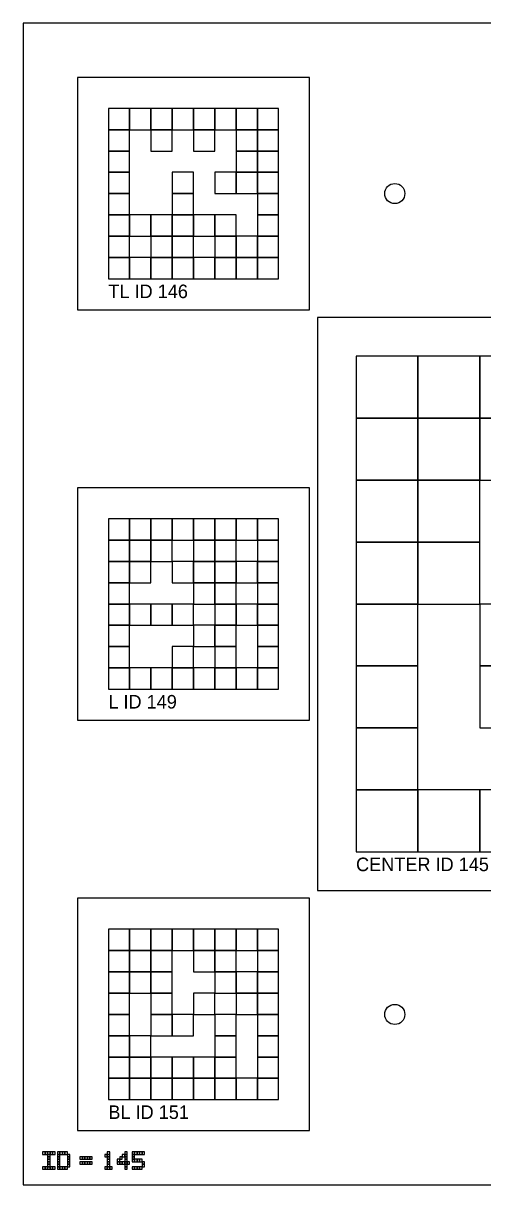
# Model space of a CAD drawing. Extents: x 0 to 1260, y -12 to 1580.
# Drawn here: x 320 to 439, y 960 to 1260 of the extents above; entities that cross this region are included whole.
import ezdxf

# ---------------------------------------------------------------- set-up
doc = ezdxf.new("R2010")
doc.units = 0
for name, color, linetype in [('BLACK_POCKET', 7, 'CONTINUOUS'), ('BOARD_TEXT', 7, 'CONTINUOUS'), ('CUT', 7, 'CONTINUOUS'), ('LABEL', 3, 'CONTINUOUS'), ('MOUNT_HOLE', 6, 'CONTINUOUS'), ('QUIET_ZONE', 5, 'CONTINUOUS'), ('TAG_BOUNDARY', 8, 'CONTINUOUS')]:
    doc.layers.add(name, color=color, linetype=linetype)

msp = doc.modelspace()

# ---------------------------------------------------------------- linework, layer by layer
at = {"layer": 'BLACK_POCKET'}
for p, q in [((347.5, 1238), (342, 1238)), ((342, 1238), (342, 1232.5)), ((347.5, 1232.5), (347.5, 1238)), ((353, 1238), (347.5, 1238)), ((347.5, 1238), (347.5, 1232.5)), ((353, 1232.5), (353, 1238)), ((358.5, 1238), (353, 1238)), ((353, 1238), (353, 1232.5)), ((358.5, 1232.5), (358.5, 1238)), ((364, 1238), (358.5, 1238)), ((358.5, 1238), (358.5, 1232.5)), ((364, 1232.5), (364, 1238)), ((369.5, 1238), (364, 1238)), ((364, 1238), (364, 1232.5)), ((369.5, 1232.5), (369.5, 1238)), ((375, 1238), (369.5, 1238)), ((369.5, 1238), (369.5, 1232.5)), ((375, 1232.5), (375, 1238)), ((380.5, 1238), (375, 1238)), ((375, 1238), (375, 1232.5)), ((380.5, 1232.5), (380.5, 1238)), ((386, 1238), (380.5, 1238)), ((380.5, 1238), (380.5, 1232.5)), ((386, 1232.5), (386, 1238)), ((342, 1232.5), (347.5, 1232.5)), ((347.5, 1232.5), (342, 1232.5)), ((342, 1232.5), (342, 1227)), ((347.5, 1232.5), (353, 1232.5)), ((347.5, 1227), (347.5, 1232.5)), ((353, 1232.5), (358.5, 1232.5)), ((358.5, 1232.5), (353, 1232.5)), ((353, 1232.5), (353, 1227)), ((358.5, 1232.5), (364, 1232.5)), ((358.5, 1227), (358.5, 1232.5)), ((364, 1232.5), (369.5, 1232.5)), ((369.5, 1232.5), (364, 1232.5)), ((364, 1232.5), (364, 1227)), ((369.5, 1232.5), (375, 1232.5)), ((369.5, 1227), (369.5, 1232.5)), ((375, 1232.5), (380.5, 1232.5)), ((380.5, 1232.5), (375, 1232.5)), ((375, 1232.5), (375, 1227)), ((380.5, 1232.5), (386, 1232.5)), ((380.5, 1227), (380.5, 1232.5)), ((386, 1232.5), (380.5, 1232.5)), ((380.5, 1232.5), (380.5, 1227)), ((386, 1227), (386, 1232.5)), ((342, 1227), (347.5, 1227)), ((347.5, 1227), (342, 1227)), ((342, 1227), (342, 1221.5)), ((347.5, 1221.5), (347.5, 1227)), ((353, 1227), (358.5, 1227)), ((364, 1227), (369.5, 1227)), ((375, 1227), (380.5, 1227)), ((380.5, 1227), (375, 1227)), ((375, 1227), (375, 1221.5)), ((380.5, 1227), (386, 1227)), ((380.5, 1221.5), (380.5, 1227)), ((386, 1227), (380.5, 1227)), ((380.5, 1227), (380.5, 1221.5)), ((386, 1221.5), (386, 1227)), ((342, 1221.5), (347.5, 1221.5)), ((347.5, 1221.5), (342, 1221.5)), ((342, 1221.5), (342, 1216)), ((347.5, 1216), (347.5, 1221.5)), ((364, 1221.5), (358.5, 1221.5)), ((358.5, 1221.5), (358.5, 1216)), ((364, 1216), (364, 1221.5)), ((375, 1221.5), (369.5, 1221.5)), ((369.5, 1221.5), (369.5, 1216)), ((375, 1221.5), (380.5, 1221.5)), ((375, 1216), (375, 1221.5)), ((380.5, 1221.5), (375, 1221.5)), ((375, 1221.5), (375, 1216)), ((380.5, 1221.5), (386, 1221.5)), ((380.5, 1216), (380.5, 1221.5)), ((386, 1221.5), (380.5, 1221.5)), ((380.5, 1221.5), (380.5, 1216)), ((386, 1216), (386, 1221.5)), ((342, 1216), (347.5, 1216)), ((347.5, 1216), (342, 1216)), ((342, 1216), (342, 1210.5)), ((347.5, 1210.5), (347.5, 1216)), ((358.5, 1216), (364, 1216)), ((364, 1216), (358.5, 1216)), ((358.5, 1216), (358.5, 1210.5)), ((364, 1210.5), (364, 1216)), ((369.5, 1216), (375, 1216)), ((375, 1216), (380.5, 1216)), ((380.5, 1216), (386, 1216)), ((386, 1216), (380.5, 1216)), ((380.5, 1216), (380.5, 1210.5)), ((386, 1210.5), (386, 1216)), ((342, 1210.5), (347.5, 1210.5)), ((347.5, 1210.5), (342, 1210.5)), ((342, 1210.5), (342, 1205)), ((347.5, 1205), (347.5, 1210.5)), ((353, 1210.5), (347.5, 1210.5)), ((347.5, 1210.5), (347.5, 1205)), ((353, 1205), (353, 1210.5)), ((358.5, 1210.5), (353, 1210.5)), ((353, 1210.5), (353, 1205)), ((358.5, 1210.5), (364, 1210.5)), ((358.5, 1205), (358.5, 1210.5)), ((364, 1210.5), (358.5, 1210.5)), ((358.5, 1210.5), (358.5, 1205)), ((364, 1205), (364, 1210.5)), ((369.5, 1210.5), (364, 1210.5)), ((364, 1210.5), (364, 1205)), ((369.5, 1205), (369.5, 1210.5)), ((375, 1210.5), (369.5, 1210.5)), ((369.5, 1210.5), (369.5, 1205)), ((375, 1205), (375, 1210.5)), ((380.5, 1210.5), (386, 1210.5)), ((386, 1210.5), (380.5, 1210.5)), ((380.5, 1210.5), (380.5, 1205)), ((386, 1205), (386, 1210.5)), ((342, 1205), (347.5, 1205)), ((347.5, 1205), (342, 1205)), ((342, 1205), (342, 1199.5)), ((347.5, 1205), (353, 1205)), ((347.5, 1199.5), (347.5, 1205)), ((353, 1205), (358.5, 1205)), ((358.5, 1205), (353, 1205)), ((353, 1205), (353, 1199.5)), ((358.5, 1205), (364, 1205)), ((358.5, 1199.5), (358.5, 1205)), ((364, 1205), (358.5, 1205)), ((358.5, 1205), (358.5, 1199.5)), ((364, 1205), (369.5, 1205)), ((364, 1199.5), (364, 1205)), ((369.5, 1205), (375, 1205)), ((375, 1205), (369.5, 1205)), ((369.5, 1205), (369.5, 1199.5)), ((375, 1199.5), (375, 1205)), ((380.5, 1205), (375, 1205)), ((375, 1205), (375, 1199.5)), ((380.5, 1205), (386, 1205)), ((380.5, 1199.5), (380.5, 1205)), ((386, 1205), (380.5, 1205)), ((380.5, 1205), (380.5, 1199.5)), ((386, 1199.5), (386, 1205)), ((342, 1199.5), (347.5, 1199.5)), ((347.5, 1199.5), (342, 1199.5)), ((342, 1199.5), (342, 1194)), ((347.5, 1194), (347.5, 1199.5)), ((353, 1199.5), (347.5, 1199.5)), ((347.5, 1199.5), (347.5, 1194)), ((353, 1199.5), (358.5, 1199.5)), ((353, 1194), (353, 1199.5)), ((358.5, 1199.5), (353, 1199.5)), ((353, 1199.5), (353, 1194)), ((358.5, 1199.5), (364, 1199.5)), ((358.5, 1194), (358.5, 1199.5)), ((364, 1199.5), (358.5, 1199.5)), ((358.5, 1199.5), (358.5, 1194)), ((364, 1194), (364, 1199.5)), ((369.5, 1199.5), (364, 1199.5)), ((364, 1199.5), (364, 1194)), ((369.5, 1199.5), (375, 1199.5)), ((369.5, 1194), (369.5, 1199.5)), ((375, 1199.5), (369.5, 1199.5)), ((369.5, 1199.5), (369.5, 1194)), ((375, 1199.5), (380.5, 1199.5)), ((375, 1194), (375, 1199.5)), ((380.5, 1199.5), (375, 1199.5)), ((375, 1199.5), (375, 1194)), ((380.5, 1199.5), (386, 1199.5)), ((380.5, 1194), (380.5, 1199.5)), ((386, 1199.5), (380.5, 1199.5)), ((380.5, 1199.5), (380.5, 1194)), ((386, 1194), (386, 1199.5)), ((342, 1194), (347.5, 1194)), ((347.5, 1194), (353, 1194)), ((353, 1194), (358.5, 1194)), ((358.5, 1194), (364, 1194)), ((364, 1194), (369.5, 1194)), ((369.5, 1194), (375, 1194)), ((375, 1194), (380.5, 1194)), ((380.5, 1194), (386, 1194)), ((422, 1174), (406, 1174)), ((406, 1174), (406, 1158)), ((422, 1158), (422, 1174)), ((438, 1174), (422, 1174)), ((422, 1174), (422, 1158)), ((438, 1158), (438, 1174)), ((454, 1174), (438, 1174)), ((438, 1174), (438, 1158)), ((406, 1158), (422, 1158)), ((422, 1158), (406, 1158)), ((406, 1158), (406, 1142)), ((422, 1158), (438, 1158)), ((422, 1142), (422, 1158)), ((438, 1158), (422, 1158)), ((422, 1158), (422, 1142)), ((438, 1158), (454, 1158)), ((438, 1142), (438, 1158)), ((454, 1158), (438, 1158)), ((438, 1158), (438, 1142)), ((406, 1142), (422, 1142)), ((422, 1142), (406, 1142)), ((406, 1142), (406, 1126)), ((422, 1142), (438, 1142)), ((422, 1126), (422, 1142)), ((438, 1142), (422, 1142)), ((422, 1142), (422, 1126)), ((438, 1142), (454, 1142)), ((438, 1126), (438, 1142)), ((347.5, 1132), (342, 1132)), ((342, 1132), (342, 1126.5)), ((347.5, 1126.5), (347.5, 1132)), ((353, 1132), (347.5, 1132)), ((347.5, 1132), (347.5, 1126.5)), ((353, 1126.5), (353, 1132)), ((358.5, 1132), (353, 1132)), ((353, 1132), (353, 1126.5)), ((358.5, 1126.5), (358.5, 1132)), ((364, 1132), (358.5, 1132)), ((358.5, 1132), (358.5, 1126.5)), ((364, 1126.5), (364, 1132)), ((369.5, 1132), (364, 1132)), ((364, 1132), (364, 1126.5)), ((369.5, 1126.5), (369.5, 1132)), ((375, 1132), (369.5, 1132)), ((369.5, 1132), (369.5, 1126.5)), ((375, 1126.5), (375, 1132)), ((380.5, 1132), (375, 1132)), ((375, 1132), (375, 1126.5)), ((380.5, 1126.5), (380.5, 1132)), ((386, 1132), (380.5, 1132)), ((380.5, 1132), (380.5, 1126.5)), ((386, 1126.5), (386, 1132)), ((342, 1126.5), (347.5, 1126.5)), ((347.5, 1126.5), (342, 1126.5)), ((342, 1126.5), (342, 1121)), ((347.5, 1126.5), (353, 1126.5)), ((347.5, 1121), (347.5, 1126.5)), ((353, 1126.5), (347.5, 1126.5)), ((347.5, 1126.5), (347.5, 1121)), ((353, 1126.5), (358.5, 1126.5)), ((353, 1121), (353, 1126.5)), ((358.5, 1126.5), (353, 1126.5)), ((353, 1126.5), (353, 1121)), ((358.5, 1126.5), (364, 1126.5)), ((358.5, 1121), (358.5, 1126.5)), ((364, 1126.5), (369.5, 1126.5)), ((369.5, 1126.5), (364, 1126.5)), ((364, 1126.5), (364, 1121)), ((369.5, 1126.5), (375, 1126.5)), ((369.5, 1121), (369.5, 1126.5)), ((375, 1126.5), (369.5, 1126.5)), ((369.5, 1126.5), (369.5, 1121)), ((375, 1126.5), (380.5, 1126.5)), ((375, 1121), (375, 1126.5)), ((380.5, 1126.5), (386, 1126.5)), ((386, 1126.5), (380.5, 1126.5)), ((380.5, 1126.5), (380.5, 1121)), ((386, 1121), (386, 1126.5)), ((406, 1126), (422, 1126)), ((422, 1126), (406, 1126)), ((406, 1126), (406, 1110)), ((422, 1126), (438, 1126)), ((422, 1110), (422, 1126)), ((438, 1126), (422, 1126)), ((422, 1126), (422, 1110)), ((438, 1110), (438, 1126)), ((342, 1121), (347.5, 1121)), ((347.5, 1121), (342, 1121)), ((342, 1121), (342, 1115.5)), ((347.5, 1121), (353, 1121)), ((347.5, 1115.5), (347.5, 1121)), ((353, 1121), (347.5, 1121)), ((347.5, 1121), (347.5, 1115.5)), ((353, 1121), (358.5, 1121)), ((353, 1115.5), (353, 1121)), ((364, 1121), (358.5, 1121)), ((358.5, 1121), (358.5, 1115.5)), ((364, 1121), (369.5, 1121)), ((364, 1115.5), (364, 1121)), ((369.5, 1121), (364, 1121)), ((364, 1121), (364, 1115.5)), ((369.5, 1121), (375, 1121)), ((369.5, 1115.5), (369.5, 1121)), ((375, 1121), (369.5, 1121)), ((369.5, 1121), (369.5, 1115.5)), ((375, 1115.5), (375, 1121)), ((380.5, 1121), (375, 1121)), ((375, 1121), (375, 1115.5)), ((380.5, 1121), (386, 1121)), ((380.5, 1115.5), (380.5, 1121)), ((386, 1121), (380.5, 1121)), ((380.5, 1121), (380.5, 1115.5)), ((386, 1115.5), (386, 1121)), ((342, 1115.5), (347.5, 1115.5)), ((347.5, 1115.5), (342, 1115.5)), ((342, 1115.5), (342, 1110)), ((347.5, 1115.5), (353, 1115.5)), ((347.5, 1110), (347.5, 1115.5)), ((358.5, 1115.5), (364, 1115.5)), ((364, 1115.5), (369.5, 1115.5)), ((369.5, 1115.5), (364, 1115.5)), ((364, 1115.5), (364, 1110)), ((369.5, 1115.5), (375, 1115.5)), ((369.5, 1110), (369.5, 1115.5)), ((375, 1115.5), (369.5, 1115.5)), ((369.5, 1115.5), (369.5, 1110)), ((375, 1115.5), (380.5, 1115.5)), ((375, 1110), (375, 1115.5)), ((380.5, 1115.5), (386, 1115.5)), ((386, 1115.5), (380.5, 1115.5)), ((380.5, 1115.5), (380.5, 1110)), ((386, 1110), (386, 1115.5)), ((342, 1110), (347.5, 1110)), ((347.5, 1110), (342, 1110)), ((342, 1110), (342, 1104.5)), ((347.5, 1104.5), (347.5, 1110)), ((353, 1110), (347.5, 1110)), ((347.5, 1110), (347.5, 1104.5)), ((353, 1104.5), (353, 1110)), ((358.5, 1110), (353, 1110)), ((353, 1110), (353, 1104.5)), ((358.5, 1104.5), (358.5, 1110)), ((364, 1110), (358.5, 1110)), ((358.5, 1110), (358.5, 1104.5)), ((364, 1110), (369.5, 1110)), ((364, 1104.5), (364, 1110)), ((369.5, 1110), (375, 1110)), ((375, 1110), (369.5, 1110)), ((369.5, 1110), (369.5, 1104.5)), ((375, 1104.5), (375, 1110)), ((380.5, 1110), (375, 1110)), ((375, 1110), (375, 1104.5)), ((380.5, 1110), (386, 1110)), ((380.5, 1104.5), (380.5, 1110)), ((386, 1110), (380.5, 1110)), ((380.5, 1110), (380.5, 1104.5)), ((386, 1104.5), (386, 1110)), ((406, 1110), (422, 1110)), ((422, 1110), (406, 1110)), ((406, 1110), (406, 1094)), ((422, 1110), (438, 1110)), ((422, 1094), (422, 1110)), ((454, 1110), (438, 1110)), ((438, 1110), (438, 1094)), ((342, 1104.5), (347.5, 1104.5)), ((347.5, 1104.5), (342, 1104.5)), ((342, 1104.5), (342, 1099)), ((347.5, 1104.5), (353, 1104.5)), ((347.5, 1099), (347.5, 1104.5)), ((353, 1104.5), (358.5, 1104.5)), ((358.5, 1104.5), (364, 1104.5)), ((369.5, 1104.5), (364, 1104.5)), ((364, 1104.5), (364, 1099)), ((369.5, 1104.5), (375, 1104.5)), ((369.5, 1099), (369.5, 1104.5)), ((375, 1104.5), (369.5, 1104.5)), ((369.5, 1104.5), (369.5, 1099)), ((375, 1104.5), (380.5, 1104.5)), ((375, 1099), (375, 1104.5)), ((380.5, 1104.5), (386, 1104.5)), ((386, 1104.5), (380.5, 1104.5)), ((380.5, 1104.5), (380.5, 1099)), ((386, 1099), (386, 1104.5)), ((342, 1099), (347.5, 1099)), ((347.5, 1099), (342, 1099)), ((342, 1099), (342, 1093.5)), ((347.5, 1093.5), (347.5, 1099)), ((364, 1099), (358.5, 1099)), ((358.5, 1099), (358.5, 1093.5)), ((364, 1099), (369.5, 1099)), ((364, 1093.5), (364, 1099)), ((369.5, 1099), (375, 1099)), ((375, 1099), (369.5, 1099)), ((369.5, 1099), (369.5, 1093.5)), ((375, 1093.5), (375, 1099)), ((380.5, 1099), (386, 1099)), ((386, 1099), (380.5, 1099)), ((380.5, 1099), (380.5, 1093.5)), ((386, 1093.5), (386, 1099)), ((342, 1093.5), (347.5, 1093.5)), ((347.5, 1093.5), (342, 1093.5)), ((342, 1093.5), (342, 1088)), ((347.5, 1088), (347.5, 1093.5)), ((353, 1093.5), (347.5, 1093.5)), ((347.5, 1093.5), (347.5, 1088)), ((353, 1088), (353, 1093.5)), ((358.5, 1093.5), (353, 1093.5)), ((353, 1093.5), (353, 1088)), ((358.5, 1093.5), (364, 1093.5)), ((358.5, 1088), (358.5, 1093.5)), ((364, 1093.5), (358.5, 1093.5)), ((358.5, 1093.5), (358.5, 1088)), ((364, 1088), (364, 1093.5)), ((369.5, 1093.5), (364, 1093.5)), ((364, 1093.5), (364, 1088)), ((369.5, 1093.5), (375, 1093.5)), ((369.5, 1088), (369.5, 1093.5)), ((375, 1093.5), (369.5, 1093.5)), ((369.5, 1093.5), (369.5, 1088)), ((375, 1088), (375, 1093.5)), ((380.5, 1093.5), (375, 1093.5)), ((375, 1093.5), (375, 1088)), ((380.5, 1093.5), (386, 1093.5)), ((380.5, 1088), (380.5, 1093.5)), ((386, 1093.5), (380.5, 1093.5)), ((380.5, 1093.5), (380.5, 1088)), ((386, 1088), (386, 1093.5)), ((406, 1094), (422, 1094)), ((422, 1094), (406, 1094)), ((406, 1094), (406, 1078)), ((422, 1078), (422, 1094)), ((438, 1094), (454, 1094)), ((454, 1094), (438, 1094)), ((438, 1094), (438, 1078)), ((342, 1088), (347.5, 1088)), ((347.5, 1088), (353, 1088)), ((353, 1088), (358.5, 1088)), ((358.5, 1088), (364, 1088)), ((364, 1088), (369.5, 1088)), ((369.5, 1088), (375, 1088)), ((375, 1088), (380.5, 1088)), ((380.5, 1088), (386, 1088)), ((406, 1078), (422, 1078)), ((422, 1078), (406, 1078)), ((406, 1078), (406, 1062)), ((422, 1062), (422, 1078)), ((438, 1078), (454, 1078)), ((406, 1062), (422, 1062)), ((422, 1062), (406, 1062)), ((406, 1062), (406, 1046)), ((422, 1046), (422, 1062)), ((438, 1062), (422, 1062)), ((422, 1062), (422, 1046)), ((438, 1046), (438, 1062)), ((454, 1062), (438, 1062)), ((438, 1062), (438, 1046)), ((406, 1046), (422, 1046)), ((422, 1046), (438, 1046)), ((438, 1046), (454, 1046)), ((347.5, 1026), (342, 1026)), ((342, 1026), (342, 1020.5)), ((347.5, 1020.5), (347.5, 1026)), ((353, 1026), (347.5, 1026)), ((347.5, 1026), (347.5, 1020.5)), ((353, 1020.5), (353, 1026)), ((358.5, 1026), (353, 1026)), ((353, 1026), (353, 1020.5)), ((358.5, 1020.5), (358.5, 1026)), ((364, 1026), (358.5, 1026)), ((358.5, 1026), (358.5, 1020.5)), ((364, 1020.5), (364, 1026)), ((369.5, 1026), (364, 1026)), ((364, 1026), (364, 1020.5)), ((369.5, 1020.5), (369.5, 1026)), ((375, 1026), (369.5, 1026)), ((369.5, 1026), (369.5, 1020.5)), ((375, 1020.5), (375, 1026)), ((380.5, 1026), (375, 1026)), ((375, 1026), (375, 1020.5)), ((380.5, 1020.5), (380.5, 1026)), ((386, 1026), (380.5, 1026)), ((380.5, 1026), (380.5, 1020.5)), ((386, 1020.5), (386, 1026)), ((342, 1020.5), (347.5, 1020.5)), ((347.5, 1020.5), (342, 1020.5)), ((342, 1020.5), (342, 1015)), ((347.5, 1020.5), (353, 1020.5)), ((347.5, 1015), (347.5, 1020.5)), ((353, 1020.5), (347.5, 1020.5)), ((347.5, 1020.5), (347.5, 1015)), ((353, 1020.5), (358.5, 1020.5)), ((353, 1015), (353, 1020.5)), ((358.5, 1020.5), (353, 1020.5)), ((353, 1020.5), (353, 1015)), ((358.5, 1020.5), (364, 1020.5)), ((358.5, 1015), (358.5, 1020.5)), ((364, 1020.5), (369.5, 1020.5)), ((369.5, 1020.5), (364, 1020.5)), ((364, 1020.5), (364, 1015)), ((369.5, 1020.5), (375, 1020.5)), ((369.5, 1015), (369.5, 1020.5)), ((375, 1020.5), (369.5, 1020.5)), ((369.5, 1020.5), (369.5, 1015)), ((375, 1020.5), (380.5, 1020.5)), ((375, 1015), (375, 1020.5)), ((380.5, 1020.5), (386, 1020.5)), ((386, 1020.5), (380.5, 1020.5)), ((380.5, 1020.5), (380.5, 1015)), ((386, 1015), (386, 1020.5)), ((342, 1015), (347.5, 1015)), ((347.5, 1015), (342, 1015)), ((342, 1015), (342, 1009.5)), ((347.5, 1015), (353, 1015)), ((347.5, 1009.5), (347.5, 1015)), ((353, 1015), (347.5, 1015)), ((347.5, 1015), (347.5, 1009.5)), ((353, 1015), (358.5, 1015)), ((353, 1009.5), (353, 1015)), ((358.5, 1015), (353, 1015)), ((353, 1015), (353, 1009.5)), ((358.5, 1009.5), (358.5, 1015)), ((364, 1015), (369.5, 1015)), ((369.5, 1015), (375, 1015)), ((375, 1015), (369.5, 1015)), ((369.5, 1015), (369.5, 1009.5)), ((375, 1009.5), (375, 1015)), ((380.5, 1015), (375, 1015)), ((375, 1015), (375, 1009.5)), ((380.5, 1015), (386, 1015)), ((380.5, 1009.5), (380.5, 1015)), ((386, 1015), (380.5, 1015)), ((380.5, 1015), (380.5, 1009.5)), ((386, 1009.5), (386, 1015)), ((342, 1009.5), (347.5, 1009.5)), ((347.5, 1009.5), (342, 1009.5)), ((342, 1009.5), (342, 1004)), ((347.5, 1009.5), (353, 1009.5)), ((347.5, 1004), (347.5, 1009.5)), ((353, 1009.5), (358.5, 1009.5)), ((358.5, 1009.5), (353, 1009.5)), ((353, 1009.5), (353, 1004)), ((358.5, 1004), (358.5, 1009.5)), ((369.5, 1009.5), (364, 1009.5)), ((364, 1009.5), (364, 1004)), ((369.5, 1009.5), (375, 1009.5)), ((369.5, 1004), (369.5, 1009.5)), ((375, 1009.5), (380.5, 1009.5)), ((380.5, 1009.5), (375, 1009.5)), ((375, 1009.5), (375, 1004)), ((380.5, 1009.5), (386, 1009.5)), ((380.5, 1004), (380.5, 1009.5)), ((386, 1009.5), (380.5, 1009.5)), ((380.5, 1009.5), (380.5, 1004)), ((386, 1004), (386, 1009.5)), ((342, 1004), (347.5, 1004)), ((347.5, 1004), (342, 1004)), ((342, 1004), (342, 998.5)), ((347.5, 998.5), (347.5, 1004)), ((353, 1004), (358.5, 1004)), ((358.5, 1004), (353, 1004)), ((353, 1004), (353, 998.5)), ((358.5, 998.5), (358.5, 1004)), ((364, 1004), (358.5, 1004)), ((358.5, 1004), (358.5, 998.5)), ((364, 1004), (369.5, 1004)), ((364, 998.5), (364, 1004)), ((375, 1004), (369.5, 1004)), ((369.5, 1004), (369.5, 998.5)), ((375, 1004), (380.5, 1004)), ((375, 998.5), (375, 1004)), ((380.5, 1004), (386, 1004)), ((386, 1004), (380.5, 1004)), ((380.5, 1004), (380.5, 998.5)), ((386, 998.5), (386, 1004)), ((342, 998.5), (347.5, 998.5)), ((347.5, 998.5), (342, 998.5)), ((342, 998.5), (342, 993)), ((347.5, 993), (347.5, 998.5)), ((353, 998.5), (347.5, 998.5)), ((347.5, 998.5), (347.5, 993)), ((353, 998.5), (358.5, 998.5)), ((353, 993), (353, 998.5)), ((358.5, 998.5), (364, 998.5)), ((369.5, 998.5), (375, 998.5)), ((375, 998.5), (369.5, 998.5)), ((369.5, 998.5), (369.5, 993)), ((375, 993), (375, 998.5)), ((380.5, 998.5), (386, 998.5)), ((386, 998.5), (380.5, 998.5)), ((380.5, 998.5), (380.5, 993)), ((386, 993), (386, 998.5)), ((342, 993), (347.5, 993)), ((347.5, 993), (342, 993)), ((342, 993), (342, 987.5)), ((347.5, 993), (353, 993)), ((347.5, 987.5), (347.5, 993)), ((353, 993), (347.5, 993)), ((347.5, 993), (347.5, 987.5)), ((353, 987.5), (353, 993)), ((358.5, 993), (353, 993)), ((353, 993), (353, 987.5)), ((358.5, 987.5), (358.5, 993)), ((364, 993), (358.5, 993)), ((358.5, 993), (358.5, 987.5)), ((364, 987.5), (364, 993)), ((369.5, 993), (364, 993)), ((364, 993), (364, 987.5)), ((369.5, 993), (375, 993)), ((369.5, 987.5), (369.5, 993)), ((375, 993), (369.5, 993)), ((369.5, 993), (369.5, 987.5)), ((375, 987.5), (375, 993)), ((380.5, 993), (386, 993)), ((386, 993), (380.5, 993)), ((380.5, 993), (380.5, 987.5)), ((386, 987.5), (386, 993)), ((342, 987.5), (347.5, 987.5)), ((347.5, 987.5), (342, 987.5)), ((342, 987.5), (342, 982)), ((347.5, 987.5), (353, 987.5)), ((347.5, 982), (347.5, 987.5)), ((353, 987.5), (347.5, 987.5)), ((347.5, 987.5), (347.5, 982)), ((353, 987.5), (358.5, 987.5)), ((353, 982), (353, 987.5)), ((358.5, 987.5), (353, 987.5)), ((353, 987.5), (353, 982)), ((358.5, 987.5), (364, 987.5)), ((358.5, 982), (358.5, 987.5)), ((364, 987.5), (358.5, 987.5)), ((358.5, 987.5), (358.5, 982)), ((364, 987.5), (369.5, 987.5)), ((364, 982), (364, 987.5)), ((369.5, 987.5), (364, 987.5)), ((364, 987.5), (364, 982)), ((369.5, 987.5), (375, 987.5)), ((369.5, 982), (369.5, 987.5)), ((375, 987.5), (369.5, 987.5)), ((369.5, 987.5), (369.5, 982)), ((375, 982), (375, 987.5)), ((380.5, 987.5), (375, 987.5)), ((375, 987.5), (375, 982)), ((380.5, 987.5), (386, 987.5)), ((380.5, 982), (380.5, 987.5)), ((386, 987.5), (380.5, 987.5)), ((380.5, 987.5), (380.5, 982)), ((386, 982), (386, 987.5)), ((342, 982), (347.5, 982)), ((347.5, 982), (353, 982)), ((353, 982), (358.5, 982)), ((358.5, 982), (364, 982)), ((364, 982), (369.5, 982)), ((369.5, 982), (375, 982)), ((375, 982), (380.5, 982)), ((380.5, 982), (386, 982))]:
    msp.add_line(p, q, dxfattribs=at)
at = {"layer": 'BOARD_TEXT'}
for p, q in [((325.642857, 968.5), (325, 968.5)), ((325, 968.5), (325, 967.857143)), ((325, 967.857143), (325.642857, 967.857143)), ((325.642857, 967.857143), (325.642857, 968.5)), ((326.285714, 968.5), (325.642857, 968.5)), ((325.642857, 968.5), (325.642857, 967.857143)), ((325.642857, 967.857143), (326.285714, 967.857143)), ((326.285714, 967.857143), (326.285714, 968.5)), ((326.928571, 968.5), (326.285714, 968.5)), ((326.285714, 968.5), (326.285714, 967.857143)), ((326.285714, 967.857143), (326.928571, 967.857143)), ((326.928571, 967.857143), (326.285714, 967.857143)), ((326.285714, 967.857143), (326.285714, 967.214286)), ((326.285714, 967.214286), (326.928571, 967.214286)), ((326.928571, 967.214286), (326.285714, 967.214286)), ((326.285714, 967.214286), (326.285714, 966.571429)), ((326.285714, 966.571429), (326.928571, 966.571429)), ((326.928571, 966.571429), (326.285714, 966.571429)), ((326.285714, 966.571429), (326.285714, 965.928571)), ((326.928571, 967.857143), (326.928571, 968.5)), ((327.571429, 968.5), (326.928571, 968.5)), ((326.928571, 968.5), (326.928571, 967.857143)), ((326.928571, 967.857143), (327.571429, 967.857143)), ((326.928571, 967.214286), (326.928571, 967.857143)), ((326.928571, 966.571429), (326.928571, 967.214286)), ((326.928571, 965.928571), (326.928571, 966.571429)), ((327.571429, 967.857143), (327.571429, 968.5)), ((328.214286, 968.5), (327.571429, 968.5)), ((327.571429, 968.5), (327.571429, 967.857143)), ((327.571429, 967.857143), (328.214286, 967.857143)), ((328.214286, 967.857143), (328.214286, 968.5)), ((329.5, 968.5), (328.857143, 968.5)), ((328.857143, 968.5), (328.857143, 967.857143)), ((328.857143, 967.857143), (329.5, 967.857143)), ((329.5, 967.857143), (328.857143, 967.857143)), ((328.857143, 967.857143), (328.857143, 967.214286)), ((328.857143, 967.214286), (329.5, 967.214286)), ((329.5, 967.214286), (328.857143, 967.214286)), ((328.857143, 967.214286), (328.857143, 966.571429)), ((328.857143, 966.571429), (329.5, 966.571429)), ((329.5, 966.571429), (328.857143, 966.571429)), ((328.857143, 966.571429), (328.857143, 965.928571)), ((329.5, 967.857143), (329.5, 968.5)), ((330.142857, 968.5), (329.5, 968.5)), ((329.5, 968.5), (329.5, 967.857143)), ((329.5, 967.857143), (330.142857, 967.857143)), ((329.5, 967.214286), (329.5, 967.857143)), ((329.5, 966.571429), (329.5, 967.214286)), ((329.5, 965.928571), (329.5, 966.571429)), ((330.142857, 967.857143), (330.142857, 968.5)), ((330.785714, 968.5), (330.142857, 968.5)), ((330.142857, 968.5), (330.142857, 967.857143)), ((330.142857, 967.857143), (330.785714, 967.857143)), ((330.785714, 967.857143), (330.785714, 968.5)), ((331.428571, 968.5), (330.785714, 968.5)), ((330.785714, 968.5), (330.785714, 967.857143)), ((330.785714, 967.857143), (331.428571, 967.857143)), ((331.428571, 967.857143), (331.428571, 968.5)), ((332.071429, 967.857143), (331.428571, 967.857143)), ((331.428571, 967.857143), (331.428571, 967.214286)), ((331.428571, 967.214286), (332.071429, 967.214286)), ((332.071429, 967.214286), (331.428571, 967.214286)), ((331.428571, 967.214286), (331.428571, 966.571429)), ((331.428571, 966.571429), (332.071429, 966.571429)), ((332.071429, 966.571429), (331.428571, 966.571429)), ((331.428571, 966.571429), (331.428571, 965.928571)), ((332.071429, 967.214286), (332.071429, 967.857143)), ((332.071429, 966.571429), (332.071429, 967.214286)), ((332.071429, 965.928571), (332.071429, 966.571429)), ((335.285714, 967.214286), (334.642857, 967.214286)), ((334.642857, 967.214286), (334.642857, 966.571429)), ((334.642857, 966.571429), (335.285714, 966.571429)), ((335.285714, 966.571429), (335.285714, 967.214286)), ((335.928571, 967.214286), (335.285714, 967.214286)), ((335.285714, 967.214286), (335.285714, 966.571429)), ((335.285714, 966.571429), (335.928571, 966.571429)), ((335.928571, 966.571429), (335.928571, 967.214286)), ((336.571429, 967.214286), (335.928571, 967.214286)), ((335.928571, 967.214286), (335.928571, 966.571429)), ((335.928571, 966.571429), (336.571429, 966.571429)), ((336.571429, 966.571429), (336.571429, 967.214286)), ((337.214286, 967.214286), (336.571429, 967.214286)), ((336.571429, 967.214286), (336.571429, 966.571429)), ((336.571429, 966.571429), (337.214286, 966.571429)), ((337.214286, 966.571429), (337.214286, 967.214286)), ((337.857143, 967.214286), (337.214286, 967.214286)), ((337.214286, 967.214286), (337.214286, 966.571429)), ((337.214286, 966.571429), (337.857143, 966.571429)), ((337.857143, 966.571429), (337.857143, 967.214286)), ((341.714286, 967.857143), (341.071429, 967.857143)), ((341.071429, 967.857143), (341.071429, 967.214286)), ((341.071429, 967.214286), (341.714286, 967.214286)), ((342.357143, 968.5), (341.714286, 968.5)), ((341.714286, 968.5), (341.714286, 967.857143)), ((341.714286, 967.857143), (342.357143, 967.857143)), ((341.714286, 967.214286), (341.714286, 967.857143)), ((342.357143, 967.857143), (341.714286, 967.857143)), ((341.714286, 967.857143), (341.714286, 967.214286)), ((341.714286, 967.214286), (342.357143, 967.214286)), ((342.357143, 967.214286), (341.714286, 967.214286)), ((341.714286, 967.214286), (341.714286, 966.571429)), ((341.714286, 966.571429), (342.357143, 966.571429)), ((342.357143, 966.571429), (341.714286, 966.571429)), ((341.714286, 966.571429), (341.714286, 965.928571)), ((342.357143, 967.857143), (342.357143, 968.5)), ((342.357143, 967.214286), (342.357143, 967.857143)), ((342.357143, 966.571429), (342.357143, 967.214286)), ((342.357143, 965.928571), (342.357143, 966.571429)), ((344.928571, 966.571429), (344.285714, 966.571429)), ((344.285714, 966.571429), (344.285714, 965.928571)), ((345.571429, 967.214286), (344.928571, 967.214286)), ((344.928571, 967.214286), (344.928571, 966.571429)), ((344.928571, 966.571429), (345.571429, 966.571429)), ((344.928571, 965.928571), (344.928571, 966.571429)), ((346.214286, 967.857143), (345.571429, 967.857143)), ((345.571429, 967.857143), (345.571429, 967.214286)), ((345.571429, 967.214286), (346.214286, 967.214286)), ((345.571429, 966.571429), (345.571429, 967.214286)), ((346.857143, 968.5), (346.214286, 968.5)), ((346.214286, 968.5), (346.214286, 967.857143)), ((346.214286, 967.857143), (346.857143, 967.857143)), ((346.214286, 967.214286), (346.214286, 967.857143)), ((346.857143, 967.857143), (346.214286, 967.857143)), ((346.214286, 967.857143), (346.214286, 967.214286)), ((346.214286, 967.214286), (346.857143, 967.214286)), ((346.857143, 967.214286), (346.214286, 967.214286)), ((346.214286, 967.214286), (346.214286, 966.571429)), ((346.214286, 966.571429), (346.857143, 966.571429)), ((346.857143, 966.571429), (346.214286, 966.571429)), ((346.214286, 966.571429), (346.214286, 965.928571)), ((346.857143, 967.857143), (346.857143, 968.5)), ((346.857143, 967.214286), (346.857143, 967.857143)), ((346.857143, 966.571429), (346.857143, 967.214286)), ((346.857143, 965.928571), (346.857143, 966.571429)), ((348.785714, 968.5), (348.142857, 968.5)), ((348.142857, 968.5), (348.142857, 967.857143)), ((348.142857, 967.857143), (348.785714, 967.857143)), ((348.785714, 967.857143), (348.142857, 967.857143)), ((348.142857, 967.857143), (348.142857, 967.214286)), ((348.142857, 967.214286), (348.785714, 967.214286)), ((348.785714, 967.214286), (348.142857, 967.214286)), ((348.142857, 967.214286), (348.142857, 966.571429)), ((348.142857, 966.571429), (348.785714, 966.571429)), ((348.785714, 966.571429), (348.142857, 966.571429)), ((348.142857, 966.571429), (348.142857, 965.928571)), ((348.785714, 967.857143), (348.785714, 968.5)), ((349.428571, 968.5), (348.785714, 968.5)), ((348.785714, 968.5), (348.785714, 967.857143)), ((348.785714, 967.857143), (349.428571, 967.857143)), ((348.785714, 967.214286), (348.785714, 967.857143)), ((348.785714, 966.571429), (348.785714, 967.214286)), ((348.785714, 965.928571), (348.785714, 966.571429)), ((349.428571, 966.571429), (348.785714, 966.571429)), ((348.785714, 966.571429), (348.785714, 965.928571)), ((349.428571, 967.857143), (349.428571, 968.5)), ((350.071429, 968.5), (349.428571, 968.5)), ((349.428571, 968.5), (349.428571, 967.857143)), ((349.428571, 967.857143), (350.071429, 967.857143)), ((349.428571, 965.928571), (349.428571, 966.571429)), ((350.071429, 966.571429), (349.428571, 966.571429)), ((349.428571, 966.571429), (349.428571, 965.928571)), ((350.071429, 967.857143), (350.071429, 968.5)), ((350.714286, 968.5), (350.071429, 968.5)), ((350.071429, 968.5), (350.071429, 967.857143)), ((350.071429, 967.857143), (350.714286, 967.857143)), ((350.071429, 965.928571), (350.071429, 966.571429)), ((350.714286, 966.571429), (350.071429, 966.571429)), ((350.071429, 966.571429), (350.071429, 965.928571)), ((350.714286, 967.857143), (350.714286, 968.5)), ((351.357143, 968.5), (350.714286, 968.5)), ((350.714286, 968.5), (350.714286, 967.857143)), ((350.714286, 967.857143), (351.357143, 967.857143)), ((350.714286, 965.928571), (350.714286, 966.571429)), ((351.357143, 967.857143), (351.357143, 968.5)), ((325.642857, 964.642857), (325, 964.642857)), ((325, 964.642857), (325, 964)), ((325, 964), (325.642857, 964)), ((325.642857, 964), (325.642857, 964.642857)), ((326.285714, 964.642857), (325.642857, 964.642857)), ((325.642857, 964.642857), (325.642857, 964)), ((325.642857, 964), (326.285714, 964)), ((326.285714, 965.928571), (326.928571, 965.928571)), ((326.928571, 965.928571), (326.285714, 965.928571)), ((326.285714, 965.928571), (326.285714, 965.285714)), ((326.285714, 965.285714), (326.928571, 965.285714)), ((326.928571, 965.285714), (326.285714, 965.285714)), ((326.285714, 965.285714), (326.285714, 964.642857)), ((326.285714, 964.642857), (326.928571, 964.642857)), ((326.285714, 964), (326.285714, 964.642857)), ((326.928571, 964.642857), (326.285714, 964.642857)), ((326.285714, 964.642857), (326.285714, 964)), ((326.285714, 964), (326.928571, 964)), ((326.928571, 965.285714), (326.928571, 965.928571)), ((326.928571, 964.642857), (326.928571, 965.285714)), ((326.928571, 964), (326.928571, 964.642857)), ((327.571429, 964.642857), (326.928571, 964.642857)), ((326.928571, 964.642857), (326.928571, 964)), ((326.928571, 964), (327.571429, 964)), ((327.571429, 964), (327.571429, 964.642857)), ((328.214286, 964.642857), (327.571429, 964.642857)), ((327.571429, 964.642857), (327.571429, 964)), ((327.571429, 964), (328.214286, 964)), ((328.214286, 964), (328.214286, 964.642857)), ((328.857143, 965.928571), (329.5, 965.928571)), ((329.5, 965.928571), (328.857143, 965.928571)), ((328.857143, 965.928571), (328.857143, 965.285714)), ((328.857143, 965.285714), (329.5, 965.285714)), ((329.5, 965.285714), (328.857143, 965.285714)), ((328.857143, 965.285714), (328.857143, 964.642857)), ((328.857143, 964.642857), (329.5, 964.642857)), ((329.5, 964.642857), (328.857143, 964.642857)), ((328.857143, 964.642857), (328.857143, 964)), ((328.857143, 964), (329.5, 964)), ((329.5, 965.285714), (329.5, 965.928571)), ((329.5, 964.642857), (329.5, 965.285714)), ((329.5, 964), (329.5, 964.642857)), ((330.142857, 964.642857), (329.5, 964.642857)), ((329.5, 964.642857), (329.5, 964)), ((329.5, 964), (330.142857, 964)), ((330.142857, 964), (330.142857, 964.642857)), ((330.785714, 964.642857), (330.142857, 964.642857)), ((330.142857, 964.642857), (330.142857, 964)), ((330.142857, 964), (330.785714, 964)), ((330.785714, 964), (330.785714, 964.642857)), ((331.428571, 964.642857), (330.785714, 964.642857)), ((330.785714, 964.642857), (330.785714, 964)), ((330.785714, 964), (331.428571, 964)), ((331.428571, 965.928571), (332.071429, 965.928571)), ((332.071429, 965.928571), (331.428571, 965.928571)), ((331.428571, 965.928571), (331.428571, 965.285714)), ((331.428571, 965.285714), (332.071429, 965.285714)), ((332.071429, 965.285714), (331.428571, 965.285714)), ((331.428571, 965.285714), (331.428571, 964.642857)), ((331.428571, 964.642857), (332.071429, 964.642857)), ((331.428571, 964), (331.428571, 964.642857)), ((332.071429, 965.285714), (332.071429, 965.928571)), ((332.071429, 964.642857), (332.071429, 965.285714)), ((335.285714, 965.928571), (334.642857, 965.928571)), ((334.642857, 965.928571), (334.642857, 965.285714)), ((334.642857, 965.285714), (335.285714, 965.285714)), ((335.285714, 965.285714), (335.285714, 965.928571)), ((335.928571, 965.928571), (335.285714, 965.928571)), ((335.285714, 965.928571), (335.285714, 965.285714)), ((335.285714, 965.285714), (335.928571, 965.285714)), ((335.928571, 965.285714), (335.928571, 965.928571)), ((336.571429, 965.928571), (335.928571, 965.928571)), ((335.928571, 965.928571), (335.928571, 965.285714)), ((335.928571, 965.285714), (336.571429, 965.285714)), ((336.571429, 965.285714), (336.571429, 965.928571)), ((337.214286, 965.928571), (336.571429, 965.928571)), ((336.571429, 965.928571), (336.571429, 965.285714)), ((336.571429, 965.285714), (337.214286, 965.285714)), ((337.214286, 965.285714), (337.214286, 965.928571)), ((337.857143, 965.928571), (337.214286, 965.928571)), ((337.214286, 965.928571), (337.214286, 965.285714)), ((337.214286, 965.285714), (337.857143, 965.285714)), ((337.857143, 965.285714), (337.857143, 965.928571)), ((341.714286, 964.642857), (341.071429, 964.642857)), ((341.071429, 964.642857), (341.071429, 964)), ((341.071429, 964), (341.714286, 964)), ((341.714286, 965.928571), (342.357143, 965.928571)), ((342.357143, 965.928571), (341.714286, 965.928571)), ((341.714286, 965.928571), (341.714286, 965.285714)), ((341.714286, 965.285714), (342.357143, 965.285714)), ((342.357143, 965.285714), (341.714286, 965.285714)), ((341.714286, 965.285714), (341.714286, 964.642857)), ((341.714286, 964.642857), (342.357143, 964.642857)), ((341.714286, 964), (341.714286, 964.642857)), ((342.357143, 964.642857), (341.714286, 964.642857)), ((341.714286, 964.642857), (341.714286, 964)), ((341.714286, 964), (342.357143, 964)), ((342.357143, 965.285714), (342.357143, 965.928571)), ((342.357143, 964.642857), (342.357143, 965.285714)), ((342.357143, 964), (342.357143, 964.642857)), ((343, 964.642857), (342.357143, 964.642857)), ((342.357143, 964.642857), (342.357143, 964)), ((342.357143, 964), (343, 964)), ((343, 964), (343, 964.642857)), ((344.285714, 965.928571), (344.928571, 965.928571)), ((344.928571, 965.928571), (344.285714, 965.928571)), ((344.285714, 965.928571), (344.285714, 965.285714)), ((344.285714, 965.285714), (344.928571, 965.285714)), ((344.928571, 965.285714), (344.928571, 965.928571)), ((345.571429, 965.928571), (344.928571, 965.928571)), ((344.928571, 965.928571), (344.928571, 965.285714)), ((344.928571, 965.285714), (345.571429, 965.285714)), ((345.571429, 965.285714), (345.571429, 965.928571)), ((346.214286, 965.928571), (345.571429, 965.928571)), ((345.571429, 965.928571), (345.571429, 965.285714)), ((345.571429, 965.285714), (346.214286, 965.285714)), ((346.214286, 965.928571), (346.857143, 965.928571)), ((346.214286, 965.285714), (346.214286, 965.928571)), ((346.857143, 965.928571), (346.214286, 965.928571)), ((346.214286, 965.928571), (346.214286, 965.285714)), ((346.214286, 965.285714), (346.857143, 965.285714)), ((346.857143, 965.285714), (346.214286, 965.285714)), ((346.214286, 965.285714), (346.214286, 964.642857)), ((346.214286, 964.642857), (346.857143, 964.642857)), ((346.857143, 964.642857), (346.214286, 964.642857)), ((346.214286, 964.642857), (346.214286, 964)), ((346.214286, 964), (346.857143, 964)), ((346.857143, 965.285714), (346.857143, 965.928571)), ((347.5, 965.928571), (346.857143, 965.928571)), ((346.857143, 965.928571), (346.857143, 965.285714)), ((346.857143, 965.285714), (347.5, 965.285714)), ((346.857143, 964.642857), (346.857143, 965.285714)), ((346.857143, 964), (346.857143, 964.642857)), ((347.5, 965.285714), (347.5, 965.928571)), ((348.142857, 965.928571), (348.785714, 965.928571)), ((348.785714, 964.642857), (348.142857, 964.642857)), ((348.142857, 964.642857), (348.142857, 964)), ((348.142857, 964), (348.785714, 964)), ((348.785714, 965.928571), (349.428571, 965.928571)), ((348.785714, 964), (348.785714, 964.642857)), ((349.428571, 964.642857), (348.785714, 964.642857)), ((348.785714, 964.642857), (348.785714, 964)), ((348.785714, 964), (349.428571, 964)), ((349.428571, 965.928571), (350.071429, 965.928571)), ((349.428571, 964), (349.428571, 964.642857)), ((350.071429, 964.642857), (349.428571, 964.642857)), ((349.428571, 964.642857), (349.428571, 964)), ((349.428571, 964), (350.071429, 964)), ((350.071429, 965.928571), (350.714286, 965.928571)), ((350.071429, 964), (350.071429, 964.642857)), ((350.714286, 964.642857), (350.071429, 964.642857)), ((350.071429, 964.642857), (350.071429, 964)), ((350.071429, 964), (350.714286, 964)), ((351.357143, 965.928571), (350.714286, 965.928571)), ((350.714286, 965.928571), (350.714286, 965.285714)), ((350.714286, 965.285714), (351.357143, 965.285714)), ((351.357143, 965.285714), (350.714286, 965.285714)), ((350.714286, 965.285714), (350.714286, 964.642857)), ((350.714286, 964.642857), (351.357143, 964.642857)), ((350.714286, 964), (350.714286, 964.642857)), ((351.357143, 965.285714), (351.357143, 965.928571)), ((351.357143, 964.642857), (351.357143, 965.285714))]:
    msp.add_line(p, q, dxfattribs=at)
at = {"layer": 'CUT'}
for p, q in [((620, 1260), (320, 1260)), ((320, 1260), (320, 960)), ((320, 960), (620, 960))]:
    msp.add_line(p, q, dxfattribs=at)
at = {"layer": 'MOUNT_HOLE'}
for centre in [(416, 1216), (416, 1004)]:
    msp.add_circle(centre, 2.6, dxfattribs=at)
at = {"layer": 'QUIET_ZONE'}
for p, q in [((394, 1246), (334, 1246)), ((334, 1246), (334, 1186)), ((394, 1186), (394, 1246)), ((334, 1186), (394, 1186)), ((544, 1184), (396, 1184)), ((396, 1184), (396, 1036)), ((394, 1140), (334, 1140)), ((334, 1140), (334, 1080)), ((394, 1080), (394, 1140)), ((334, 1080), (394, 1080)), ((396, 1036), (544, 1036)), ((394, 1034), (334, 1034)), ((334, 1034), (334, 974)), ((394, 974), (394, 1034)), ((334, 974), (394, 974))]:
    msp.add_line(p, q, dxfattribs=at)
at = {"layer": 'TAG_BOUNDARY'}
for p, q in [((386, 1238), (342, 1238)), ((342, 1238), (342, 1194)), ((386, 1194), (386, 1238)), ((342, 1194), (386, 1194)), ((534, 1174), (406, 1174)), ((406, 1174), (406, 1046)), ((386, 1132), (342, 1132)), ((342, 1132), (342, 1088)), ((386, 1088), (386, 1132)), ((342, 1088), (386, 1088)), ((406, 1046), (534, 1046)), ((386, 1026), (342, 1026)), ((342, 1026), (342, 982)), ((386, 982), (386, 1026)), ((342, 982), (386, 982))]:
    msp.add_line(p, q, dxfattribs=at)

# ---------------------------------------------------------------- texts
at = {"layer": 'LABEL'}
for s, p in [('TL ID 146', (342, 1189)), ('L ID 149', (342, 1083)), ('CENTER ID 145', (406, 1041)), ('BL ID 151', (342, 977))]:
    msp.add_text(s, height=3.5, dxfattribs=at).set_placement(p)

doc.saveas('drawing.dxf')
